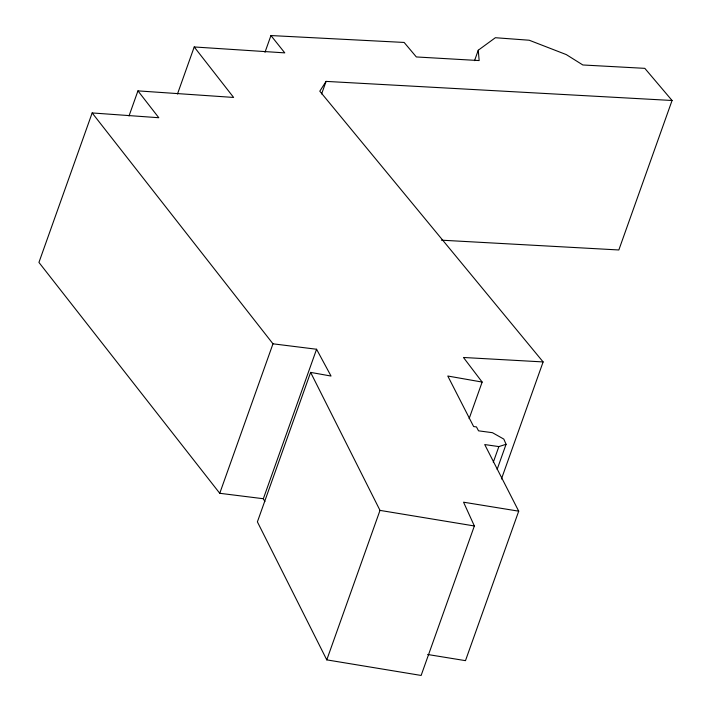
<?xml version="1.0" encoding="UTF-8"?>
<svg xmlns="http://www.w3.org/2000/svg" width="711" height="711" viewBox="0 0 711 711"><rect width="100%" height="100%" fill="white"/><g stroke="black" fill="none" stroke-linecap="round" stroke-linejoin="round"><path stroke-width="1.07" d="M129.011 115.964L137.943 90.875L158.793 117.724L92.163 112.942L38.936 262.421L219.752 493.292L263.346 498.731L264.892 501.602M177.474 94.003L194.219 46.962L284.782 52.872L270.944 35.55L264.99 52.276M321.612 93.941L326.082 81.392L672.064 100.491L618.837 249.97L441.415 240.176M219.752 493.292L272.98 343.813L92.163 112.942M263.346 498.731L316.573 349.252L272.98 343.813M316.573 349.252L331.033 376.048L310.618 372.395L257.391 521.874L326.776 659.87L421.134 675.45L474.361 525.971L463.554 502.197L518.71 511.173L465.483 660.652L427.631 654.493M474.539 60.666L478.263 50.214L495.371 37.719L529.233 40.234L566.276 54.587L582.851 64.977L644.815 68.345L672.064 100.491M326.776 659.87L380.003 510.391L310.618 372.395M469.127 418.655L482.147 382.065L463.465 357.482L543.124 361.926L501.433 479.001M493.283 462.274L498.864 446.597L506.072 444.286L503.815 439.096L492.439 432.688L478.53 430.83L476.459 426.911L473.633 426.556L447.788 376.021L482.147 382.065M497.14 469.376L506.072 444.286M326.082 81.392L319.799 91.195L543.124 361.926M270.944 35.55L404.141 42.447L416.344 56.951L479.152 60.568L478.263 50.214M137.943 90.875L233.626 97.443L194.219 46.962M498.864 446.597L484.724 444.562L518.71 511.173M380.003 510.391L474.361 525.971"/></g></svg>
